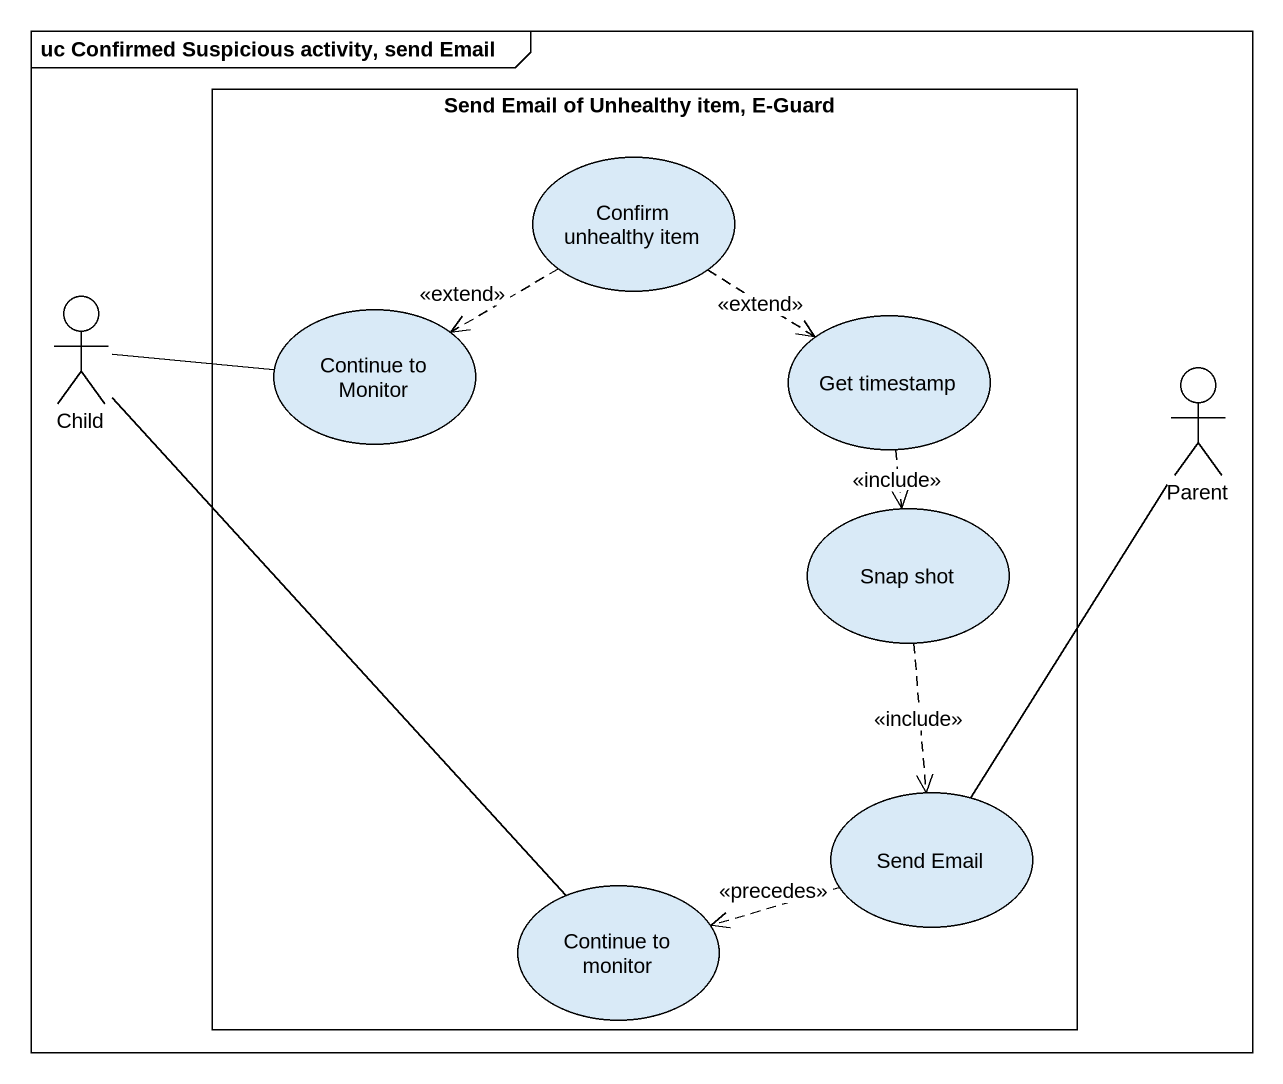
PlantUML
@startuml
mainframe uc Confirmed Suspicious activity, send Email
rectangle "Send Email of Unhealthy item, E-Guard" as Send_Email_of_Unhealthy {
  usecase "Confirm unhealthy item" as Confirm_unhealthy_item
  usecase "Continue to Monitor" as Continue_to_Monitor
  usecase "Get timestamp" as Get_timestamp
  usecase "Snap shot" as Snap_shot
  usecase "Send Email" as Send_Email
  usecase "Continue to monitor" as Continue_to_monitor
}
actor Child
actor Parent
Confirm_unhealthy_item .left.> Continue_to_Monitor : <<extend>>
Confirm_unhealthy_item ..> Get_timestamp : <<extend>>
Child -right- Continue_to_Monitor
Child -- Continue_to_monitor
Get_timestamp ..> Snap_shot : <<include>>
Snap_shot ..> Send_Email : <<include>>
Send_Email -up- Parent
Send_Email .left.> Continue_to_monitor : <<precedes>>
@enduml
